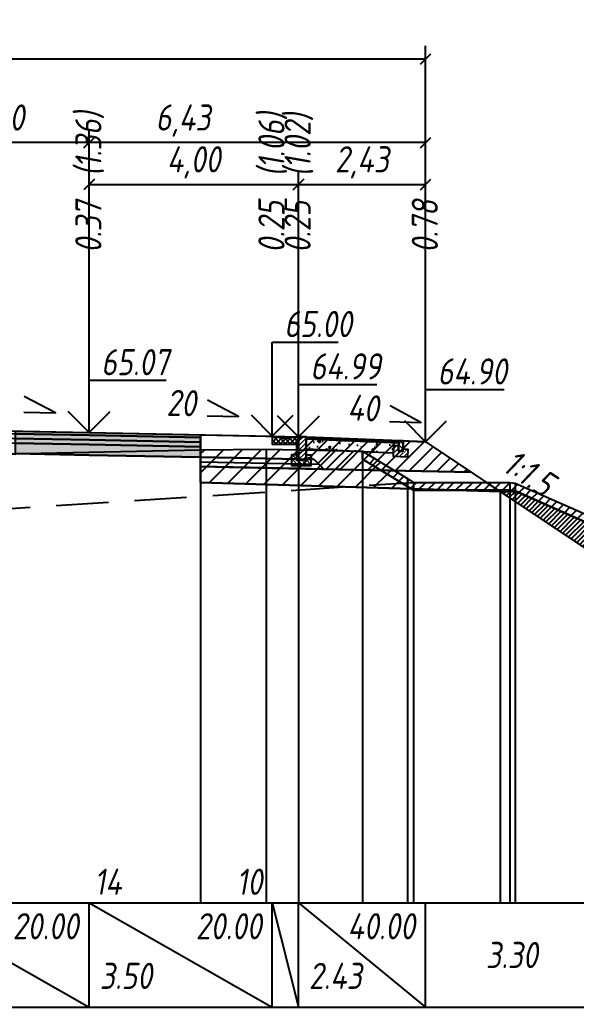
# Model space of a CAD drawing. Extents: x -717 to 1451, y -133302 to 233.
# Drawn here: x -258.2 to -205, y -131359.3 to -131264.8 of the extents above; entities that cross this region are included whole.
import ezdxf
from ezdxf.enums import TextEntityAlignment as Align

# ---------------------------------------------------------------- set-up
doc = ezdxf.new("R2010")
doc.units = 0
doc.linetypes.add('штриховая', pattern=[0.75, 0.5, -0.25])
for name, color, linetype in [('Интерполированный поперечник', 2, 'Continuous'), ('КОД_399', 252, 'Continuous'), ('Код_514', 1, 'Continuous'), ('Контур_0', 7, 'Continuous'), ('Контур_2521', 7, 'Continuous'), ('Контур_2564', 7, 'Continuous'), ('Контур_2660', 7, 'Continuous'), ('Контур_2665', 7, 'Continuous'), ('Контур_400', 7, 'Continuous'), ('Контур_508', 7, 'Continuous'), ('Контур_512', 7, 'Continuous'), ('Контур_513', 7, 'Continuous'), ('Контур_818', 7, 'Continuous'), ('Красный поперечник', 1, 'Continuous'), ('Объём_2501', 7, 'Continuous'), ('Объём_2564', 7, 'Continuous'), ('Объём_2650', 7, 'Continuous'), ('Объём_2660', 7, 'Continuous'), ('Объём_2661', 7, 'Continuous'), ('Объём_2663', 7, 'Continuous'), ('Объём_2665', 7, 'Continuous'), ('Объём_2666', 7, 'Continuous'), ('Объём_2667', 7, 'Continuous'), ('Объём_2668', 7, 'Continuous'), ('Объём_2669', 7, 'Continuous'), ('Объём_2675', 7, 'Continuous'), ('Объём_2753', 7, 'Continuous'), ('Откосы', 7, 'Continuous'), ('Отметки покрытия', 7, 'Continuous'), ('Рабочие отметки', 7, 'Continuous'), ('Рабочие отметки доп.', 7, 'Continuous'), ('Слои выравнивания', 7, 'Continuous'), ('Таблица', 7, 'Continuous'), ('Уклоны проезжей части', 7, 'Continuous'), ('Черный поперечник', 3, 'Continuous')]:
    doc.layers.add(name, color=color, linetype=linetype)
for name, color, linetype, true_color in [('Контур_2540', 2, 'Continuous', 0xffff00), ('Контур_2560', 2, 'Continuous', 0xffff00), ('Контур_2561', 7, 'Continuous', 0xff8040), ('Контур_2562', 3, 'Continuous', 0x00ff00), ('Контур_2563', 7, 'Continuous', 0xff8000), ('Контур_2570', 7, 'Continuous', 0x80ff00), ('Контур_2725', 7, 'Continuous', 0x323232), ('Контур_2736', 4, 'Continuous', 0x00ffff), ('Контур_2737', 4, 'Continuous', 0x00ffff), ('Контур_2738', 4, 'Continuous', 0x00ffff), ('Контур_2739', 4, 'Continuous', 0x00ffff), ('Контур_2745', 7, 'Continuous', 0xa4ffff), ('Контур_2747', 4, 'Continuous', 0x00ffff), ('Контур_2748', 4, 'Continuous', 0x00ffff), ('Контур_2749', 4, 'Continuous', 0x00ffff), ('Контур_2760', 7, 'Continuous', 0x323232), ('Контур_2761', 7, 'Continuous', 0x323232), ('Контур_2762', 7, 'Continuous', 0x323232), ('Контур_2763', 7, 'Continuous', 0x323232), ('Контур_402', 7, 'Continuous', 0xff6464), ('Контур_703', 4, 'Continuous', 0x00ffff), ('Контур_705', 4, 'Continuous', 0x00ffff), ('Объём_2500', 7, 'Continuous', 0xc0c0c0), ('Объём_2520', 7, 'Continuous', 0x80ffff), ('Объём_2540', 2, 'Continuous', 0xffff00), ('Объём_2560', 2, 'Continuous', 0xffff00), ('Объём_2561', 7, 'Continuous', 0xff8040), ('Объём_2562', 3, 'Continuous', 0x00ff00), ('Объём_2563', 7, 'Continuous', 0xff8000), ('Объём_2570', 7, 'Continuous', 0x80ff00), ('Объём_2600', 7, 'Continuous', 0x808000), ('Объём_2620', 2, 'Continuous', 0xffff00), ('Объём_2746', 2, 'Continuous', 0xffff00)]:
    doc.layers.add(name, color=color, linetype=linetype, true_color=true_color)
doc.styles.get("Standard").update_dxf_attribs({"font": 'txt', "height": 2.5})
doc.styles.add('М', font='romand.shx', dxfattribs={"width": 0.8, "oblique": 10, "height": 2.5})
doc.dimstyles.new('ISO-25', dxfattribs={"dimtxt": 2.5, "dimasz": 2.5, "dimexe": 1.25, "dimexo": 0.625, "dimtad": 1, "dimtxsty": 'Standard', "dimcen": 2.5, "dimadec": 0, "dimazin": 0, "dimtfac": 1, "dimtmove": 0, "dimatfit": 3, "dimfxl": 1, "dimarcsym": 0})
pattern_1 = [(45, (-468.8622, 6.7237), (-0.898025612, 0.898025612), [])]

# ---------------------------------------------------------------- blocks, each defined once
blk = doc.blocks.new('_Oblique')
at = {"color": 0, "linetype": 'ByBlock', "lineweight": -2}
blk.add_line((-0.5, -0.5), (0.5, 0.5), dxfattribs=at)
blk = doc.blocks.new('*D2785')
at = {"color": 0, "lineweight": -2, "transparency": 16777216}
for p, q in [((-231.59, -131304.14), (-231.59, -131279.32)), ((-219.429, -131304.627), (-219.429, -131279.32)), ((-231.59, -131280.57), (-219.429, -131280.57))]:
    blk.add_line(p, q, dxfattribs=at)
at = {"layer": 'Defpoints', "color": 0, "transparency": 16777216}
for p in [(-219.429, -131280.57), (-231.59, -131304.765), (-219.429, -131305.252)]:
    blk.add_point(p, dxfattribs=at)
at = {"color": 0, "lineweight": -2, "transparency": 16777216, "rotation": 180}
blk.add_blockref('_Oblique', (-231.59, -131280.57), dxfattribs=at)
at = {"color": 0, "lineweight": -2, "transparency": 16777216}
blk.add_blockref('_Oblique', (-219.429, -131280.57), dxfattribs=at)
at = {"color": 0, "transparency": 16777216, "insert": (-225.51, -131278.457), "char_height": 2.5, "width": 10, "attachment_point": 5, "style": 'М'}
blk.add_mtext('2,43', dxfattribs=at)
blk = doc.blocks.new('*D2787')
at = {"color": 0, "lineweight": -2, "transparency": 16777216}
for p, q in [((-251.59, -131303.74), (-251.59, -131279.32)), ((-231.59, -131304.14), (-231.59, -131279.32)), ((-251.59, -131280.57), (-231.59, -131280.57))]:
    blk.add_line(p, q, dxfattribs=at)
at = {"layer": 'Defpoints', "color": 0, "transparency": 16777216}
for p in [(-231.59, -131280.57), (-251.59, -131304.365), (-231.59, -131304.765)]:
    blk.add_point(p, dxfattribs=at)
at = {"color": 0, "lineweight": -2, "transparency": 16777216, "rotation": 180}
blk.add_blockref('_Oblique', (-251.59, -131280.57), dxfattribs=at)
at = {"color": 0, "lineweight": -2, "transparency": 16777216}
blk.add_blockref('_Oblique', (-231.59, -131280.57), dxfattribs=at)
at = {"color": 0, "transparency": 16777216, "insert": (-241.59, -131278.457), "char_height": 2.5, "width": 9.16667, "attachment_point": 5, "style": 'М'}
blk.add_mtext('4,00', dxfattribs=at)
blk = doc.blocks.new('*D2789')
at = {"color": 0, "lineweight": -2, "transparency": 16777216}
for p, q in [((-269.09, -131303.39), (-269.09, -131275.32)), ((-251.59, -131303.74), (-251.59, -131275.32)), ((-251.59, -131276.57), (-269.09, -131276.57))]:
    blk.add_line(p, q, dxfattribs=at)
at = {"layer": 'Defpoints', "color": 0, "transparency": 16777216}
for p in [(-269.09, -131276.57), (-269.09, -131304.015), (-251.59, -131304.365)]:
    blk.add_point(p, dxfattribs=at)
at = {"color": 0, "lineweight": -2, "transparency": 16777216, "rotation": 180}
blk.add_blockref('_Oblique', (-269.09, -131276.57), dxfattribs=at)
at = {"color": 0, "lineweight": -2, "transparency": 16777216}
blk.add_blockref('_Oblique', (-251.59, -131276.57), dxfattribs=at)
at = {"color": 0, "transparency": 16777216, "insert": (-260.34, -131274.457), "char_height": 2.5, "width": 9.58333, "attachment_point": 5, "style": 'М'}
blk.add_mtext('3,50', dxfattribs=at)
blk = doc.blocks.new('*D2790')
at = {"color": 0, "lineweight": -2, "transparency": 16777216}
for p, q in [((-251.59, -131303.74), (-251.59, -131275.32)), ((-219.429, -131304.627), (-219.429, -131275.32)), ((-219.429, -131276.57), (-251.59, -131276.57))]:
    blk.add_line(p, q, dxfattribs=at)
at = {"layer": 'Defpoints', "color": 0, "transparency": 16777216}
for p in [(-251.59, -131276.57), (-251.59, -131304.365), (-219.429, -131305.252)]:
    blk.add_point(p, dxfattribs=at)
at = {"color": 0, "lineweight": -2, "transparency": 16777216, "rotation": 180}
blk.add_blockref('_Oblique', (-251.59, -131276.57), dxfattribs=at)
at = {"color": 0, "lineweight": -2, "transparency": 16777216}
blk.add_blockref('_Oblique', (-219.429, -131276.57), dxfattribs=at)
at = {"color": 0, "transparency": 16777216, "insert": (-242.61, -131274.457), "char_height": 2.5, "width": 10, "attachment_point": 5, "style": 'М'}
blk.add_mtext('6,43', dxfattribs=at)
blk = doc.blocks.new('*D2792')
at = {"color": 0, "lineweight": -2, "transparency": 16777216}
for p, q in [((-340.654, -131304.07), (-340.654, -131267.32)), ((-219.429, -131304.627), (-219.429, -131267.32)), ((-340.654, -131268.57), (-219.429, -131268.57))]:
    blk.add_line(p, q, dxfattribs=at)
at = {"layer": 'Defpoints', "color": 0, "transparency": 16777216}
for p in [(-219.429, -131268.57), (-340.654, -131304.695), (-219.429, -131305.252)]:
    blk.add_point(p, dxfattribs=at)
at = {"color": 0, "lineweight": -2, "transparency": 16777216, "rotation": 180}
blk.add_blockref('_Oblique', (-340.654, -131268.57), dxfattribs=at)
at = {"color": 0, "lineweight": -2, "transparency": 16777216}
blk.add_blockref('_Oblique', (-219.429, -131268.57), dxfattribs=at)
at = {"color": 0, "transparency": 16777216, "insert": (-280.041, -131266.457), "char_height": 2.5, "width": 12.5, "attachment_point": 5, "style": 'М'}
blk.add_mtext('24,24', dxfattribs=at)
blk = doc.blocks.new('Тротуар1')
at = {"linetype": 'Continuous', "lineweight": 13}
h = blk.add_hatch(dxfattribs=at)
h.set_pattern_fill('ANSI35', scale=5, angle=90)
h.set_pattern_definition([(135, (-1541.6927, -4801.9416), (-0.88388348, -0.88388348), []), (135, (-1541.6927, -4801.0577), (-0.88388348, -0.88388348), [1.5625, -0.3125, 0, -0.3125])])
h.paths.add_polyline_path([(-16.72, -1.24), (-17.72, -1.24), (-17.72, -2.24), (-18.52, -2.24), (-18.52, -1.85), (-19.52, -1.89), (-19.52, -3.24), (-16.72, -3.24)])
h = blk.add_hatch(dxfattribs=at)
h.set_pattern_fill('ANSI35', scale=5)
h.set_pattern_definition([(45, (-1541.6927, -4800.4416), (-0.88388348, 0.88388348), []), (45, (-1540.8088, -4800.4416), (-0.88388348, 0.88388348), [1.5625, -0.3125, 0, -0.3125])])
h.paths.add_polyline_path([(-17.72, -0.24), (-18.52, -0.24), (-18.52, -2.24), (-17.72, -2.24)])
at = {"linetype": 'Continuous'}
h = blk.add_hatch(dxfattribs=at)
h.set_pattern_fill('ANSI31', color=256, scale=15, angle=45, style=0)
h.set_pattern_definition([(90, (-1932.1888, -4954.235), (-1.875, 3e-16), [])])
h.paths.add_polyline_path([(0, 0), (-17.72, -0.24), (-17.71, -0.63), (-11.04, -0.58), (0, -0.4)])
at = {"layer": 'КОД_399'}
h = blk.add_hatch(dxfattribs=at)
h.set_pattern_fill('AR-CONC', scale=0.7, angle=45, style=0)
h.set_pattern_definition([(95, (-1932.189, -4954.235), (3.860864, 3.2396496), [0.525, -5.775]), (40, (-1932.189, -4954.235), (-4.409945, 3.036377), [0.42, -4.62]), (145.45144, (-1931.867, -4953.965), (-0.549081, 6.2760265), [0.4461813, -4.907995]), (91.1842, (-1933.179, -4953.245), (6.101854, 4.4632964), [0.7875, -8.6625]), (141.63564, (-1932.67, -4952.873), (-0.1953, 9.447982), [0.669272, -7.361996]), (36.18416, (-1933.179, -4953.245), (-0.1953, 9.447982), [0.63, -6.93]), (66, (-1932.4363, -4952.9975), (4.947401, 0.9616773), [0.525, -5.775]), (11, (-1932.4363, -4952.9975), (-2.38496, 4.793659), [0.42, -4.62]), (116.45144, (-1932.024, -4952.9174), (2.562441, 5.7553363), [0.4461813, -4.907995]), (82.5, (-1932.1888, -4954.235), (-1.5875523, 1.7079287), [0, -4.564, 0, -4.69, 0, -4.6375]), (52.5, (-1932.1888, -4954.235), (-0.6501106, 3.2543661), [0, -2.674, 0, -4.459, 0, -1.7675]), (12.5, (-1933.2926, -4955.3388), (2.7539272, 2.5306453), [0, -1.75, 0, -5.46, 0, -7.245]), (2.5, (-1933.7876, -4955.8337), (2.3911299, 3.3821186), [0, -2.275, 0, -3.626, 0, -5.145])])
h.paths.add_polyline_path([(0, -0.4), (-17.71, -0.63), (-17.72, -1.24), (-16.71, -1.24), (-16.72, -2.62), (-0.07, -2.41)])
at = {"linetype": 'Continuous'}
blk.add_lwpolyline([(-17.72, -1.24), (-16.72, -1.24), (-16.72, -3.24), (-19.52, -3.24), (-19.52, -1.89), (-18.52, -1.85)], dxfattribs=at)
at = {"color": 7, "lineweight": 30}
for points in [[(-18.52, -0.24), (-18.52, -2.24), (-17.72, -2.24), (-17.72, -0.24), (-18.52, -0.24)], [(-8.6, -0.53), (0, -0.4)]]:
    blk.add_lwpolyline(points, dxfattribs=at)
for points in [[(0, 0), (-17.72, -0.24), (-17.72, -0.63), (0, -0.4)], [(0, -0.4), (-17.71, -0.63), (-17.72, -1.24), (-16.71, -1.24), (-16.72, -2.62), (-0.07, -2.39)]]:
    blk.add_lwpolyline(points, close=True)
blk = doc.blocks.new('БР100.30.18')
at = {"linetype": 'Continuous', "lineweight": 13}
h = blk.add_hatch(dxfattribs=at)
h.set_pattern_fill('ANSI35', scale=5)
h.set_pattern_definition([(45, (-1504.996, -4799.2297), (-0.88388348, 0.88388348), []), (45, (-1504.1121, -4799.2297), (-0.88388348, 0.88388348), [1.5625, -0.3125, 0, -0.3125])])
h.paths.add_polyline_path([(0.3, 3.47), (1.8, 3.47), (1.8, -1.03), (0, -1.03), (0, 1.97)])
h = blk.add_hatch(dxfattribs=at)
h.set_pattern_fill('ANSI35', scale=5, angle=90)
h.set_pattern_definition([(135, (-1504.996, -4800.7297), (-0.88388348, -0.88388348), []), (135, (-1504.996, -4799.8458), (-0.88388348, -0.88388348), [1.5625, -0.3125, 0, -0.3125])])
h.paths.add_polyline_path([(-1, -0.03), (0, -0.03), (0, -1.03), (1.8, -1.03), (1.8, -0.03), (2.8, -0.03), (2.8, -2.03), (-1, -2.03)])
at = {"color": 7, "lineweight": 30}
blk.add_lwpolyline([(1.8, -1.03), (0, -1.03), (0, 1.97), (0.3, 3.47), (1.8, 3.47)], close=True, dxfattribs=at)
at = {"linetype": 'Continuous'}
blk.add_lwpolyline([(0, -0.03), (-1, -0.03), (-1, -2.03), (2.8, -2.03), (2.8, -0.03), (1.8, -0.03)], dxfattribs=at)

msp = doc.modelspace()

# ---------------------------------------------------------------- hatches: boundary and pattern name
h = msp.add_hatch()
h.set_pattern_fill('ANSI37', color=256, scale=0.1)
h.set_pattern_definition([(45, (-232.8404, -131304.90292), (-0.22451, 0.22451), []), (135, (-232.8404, -131304.90292), (-0.22451, -0.22451), [])])
h.paths.add_polyline_path([(-234.09, -131304.653), (-234.09, -131305.406), (-231.737, -131305.406), (-231.59, -131304.703), (-232.84, -131304.903)])
at = {"layer": 'Объём_2563'}
h = msp.add_hatch(dxfattribs=at)
h.set_pattern_fill('ANSI31', color=256, scale=0.3)
h.set_pattern_definition([(45, (-468.8622, 6.72375), (-0.673519209, 0.673519209), [])])
h.paths.add_polyline_path([(-229.172, -131307.801), (-230.09, -131306.883), (-231.59, -131306.853), (-231.59, -131304.703), (-219.429, -131305.189), (-215.089, -131308.083)])
at = {"layer": 'Объём_2570'}
h = msp.add_hatch(dxfattribs=at)
h.set_pattern_fill('ANSI31', color=256, scale=0.2)
h.set_pattern_definition([(45, (-468.8622, 6.72375), (-0.449012806, 0.449012806), [])])
h.paths.add_polyline_path([(-194.151, -131310.331), (-201.692, -131313.108), (-203.025, -131313.484), (-203.642, -131313.085), (-210.866, -131309.883), (-211.397, -131309.822), (-220.604, -131309.825), (-221.166, -131309.458), (-225.451, -131306.834), (-225.451, -131306.084), (-221.166, -131308.708), (-220.604, -131309.075), (-211.397, -131309.072), (-210.866, -131309.133), (-203.642, -131312.335), (-203.025, -131312.734), (-201.692, -131312.358), (-194.151, -131309.581)])
at = {"layer": 'Объём_2600'}
h = msp.add_hatch(dxfattribs=at)
h.set_pattern_fill('ANSI31', color=6, scale=0.4)
h.set_pattern_definition(pattern_1)
h.paths.add_polyline_path([(-225.451, -131306.834), (-221.166, -131309.458), (-220.836, -131309.673), (-240.944, -131309.07), (-240.944, -131305.967), (-234.663, -131305.904), (-225.451, -131306.084)])
h = msp.add_hatch(dxfattribs=at)
h.set_pattern_fill('HONEY', color=5, scale=0.3)
h.set_pattern_definition([(0, (-468.8622, 6.72375), (1.42875, 0.8248891935), [0.9525, -1.905]), (120, (-468.8622, 6.72375), (-1.428749997, 0.824889199), [0.9525, -1.905]), (60, (-468.8622, 6.72375), (3e-09, 1.6497783924), [-1.905, 0.9525])])
h.paths.add_polyline_path([(-220.604, -131309.825), (-220.836, -131309.673), (-215.824, -131309.824)])
h = msp.add_hatch(dxfattribs=at)
h.set_pattern_fill('ANSI31', color=6, scale=0.4)
h.set_pattern_definition(pattern_1)
h.paths.add_polyline_path([(-211.397, -131309.822), (-210.866, -131309.883), (-210.764, -131309.929), (-212.32, -131309.929), (-215.824, -131309.824)])
at = {"layer": 'Объём_2620'}
h = msp.add_hatch(dxfattribs=at)
h.set_pattern_fill('ANSI31', color=2, scale=0.1)
h.set_pattern_definition([(45, (-468.8622, 6.72375), (-0.224506403, 0.224506403), [])])
h.paths.add_polyline_path([(-203.642, -131313.085), (-203.025, -131313.484), (-201.692, -131313.108), (-194.151, -131310.331), (-194.151, -131309.929), (-191.555, -131309.929), (-200.937, -131316.184), (-202.937, -131316.184), (-212.32, -131309.929), (-210.764, -131309.929)])
at = {"layer": 'Слои выравнивания'}
for color, points in [(2, [(-258.632, -131304.162), (-251.59, -131304.303), (-240.944, -131304.516), (-240.944, -131304.766), (-251.59, -131304.553), (-258.632, -131304.412)]), (3, [(-258.632, -131304.412), (-251.59, -131304.553), (-240.944, -131304.766), (-240.944, -131305.216), (-251.59, -131305.003), (-258.632, -131304.862)]), (4, [(-258.632, -131304.862), (-251.59, -131305.003), (-240.944, -131305.216), (-240.944, -131305.666), (-251.59, -131305.453), (-258.632, -131305.312)]), (5, [(-258.632, -131305.312), (-251.59, -131305.453), (-240.944, -131305.666), (-240.944, -131306.666), (-251.59, -131306.453), (-258.632, -131306.312)])]:
    msp.add_hatch(color=color, dxfattribs=at).paths.add_polyline_path(points)

# ---------------------------------------------------------------- linework, layer by layer
msp.add_lwpolyline([(-234.09, -131304.653), (-234.09, -131305.406), (-231.737, -131305.406), (-231.59, -131304.703), (-232.84, -131304.903), (-234.09, -131304.653)])
at = {"layer": 'Интерполированный поперечник', "linetype": 'штриховая', "ltscale": 10, "flags": 128}
msp.add_lwpolyline([(-359.532, -131318.067), (-220.643, -131309.078)], dxfattribs=at)
at = {"layer": 'Код_514'}
for p, q in [((-269.09, -131349.276), (-251.59, -131359.276)), ((-251.59, -131359.276), (-251.59, -131349.276)), ((-251.59, -131349.276), (-234.09, -131359.276)), ((-234.09, -131359.276), (-234.09, -131349.276)), ((-234.09, -131349.276), (-231.59, -131359.276)), ((-231.59, -131359.276), (-231.59, -131349.276)), ((-231.59, -131349.276), (-219.429, -131359.276)), ((-219.429, -131359.276), (-219.429, -131349.276))]:
    msp.add_line(p, q, dxfattribs=at)
at = {"layer": 'Контур_0', "flags": 128}
for points in [[(-240.944, -131304.516), (-231.59, -131304.703), (-231.59, -131306.853), (-240.944, -131306.666), (-240.944, -131304.516), (-240.944, -131304.516)], [(-219.429, -131305.189), (-213.604, -131309.073), (-213.604, -131309.073), (-213.604, -131309.073), (-213.604, -131309.073), (-213.604, -131309.073), (-213.604, -131309.073), (-213.604, -131309.073), (-213.604, -131309.073), (-213.604, -131309.073), (-213.604, -131309.073), (-213.604, -131309.073), (-213.604, -131309.073), (-213.604, -131309.073), (-213.604, -131309.073), (-202.937, -131316.184)], [(-219.429, -131305.189), (-213.604, -131309.073), (-213.604, -131309.073), (-213.604, -131309.073), (-213.604, -131309.073), (-213.604, -131309.073), (-213.604, -131309.073), (-213.604, -131309.073), (-213.604, -131309.073), (-213.604, -131309.073), (-213.604, -131309.073), (-213.604, -131309.073), (-213.604, -131309.073), (-213.604, -131309.073), (-213.604, -131309.073), (-202.937, -131316.184)], [(-231.59, -131307.753), (-240.944, -131307.566), (-240.944, -131306.666), (-230.09, -131306.883), (-229.172, -131307.801), (-231.59, -131307.753), (-231.59, -131307.753)], [(-231.59, -131306.853), (-230.09, -131306.883), (-229.172, -131307.801), (-215.089, -131308.083)]]:
    msp.add_lwpolyline(points, dxfattribs=at)
at = {"layer": 'Контур_2521', "color": 250, "flags": 128}
msp.add_lwpolyline([(-240.944, -131307.116), (-229.631, -131307.342)], dxfattribs=at)
at = {"layer": 'Контур_2540', "flags": 128}
msp.add_lwpolyline([(-234.09, -131307.703), (-215.089, -131308.083), (-212.32, -131309.929), (-240.944, -131309.07), (-240.944, -131307.566), (-234.09, -131307.703), (-234.09, -131307.703)], dxfattribs=at)
at = {"layer": 'Контур_2560', "flags": 128}
msp.add_lwpolyline([(-231.59, -131304.703), (-219.429, -131305.189), (-219.429, -131305.189), (-219.429, -131305.189)], dxfattribs=at)
at = {"layer": 'Контур_2561', "flags": 128}
msp.add_lwpolyline([(-231.59, -131304.703), (-231.59, -131304.703), (-219.429, -131305.189), (-219.429, -131305.189), (-231.59, -131304.703)], dxfattribs=at)
at = {"layer": 'Контур_2562', "flags": 128}
msp.add_lwpolyline([(-219.429, -131305.189), (-219.429, -131305.189), (-219.429, -131305.189), (-219.429, -131305.189), (-219.429, -131305.189)], dxfattribs=at)
at = {"layer": 'Контур_2563', "flags": 128}
msp.add_lwpolyline([(-229.172, -131307.801), (-230.09, -131306.883), (-231.59, -131306.853), (-231.59, -131304.703), (-219.429, -131305.189), (-215.089, -131308.083), (-229.172, -131307.801), (-229.172, -131307.801)], dxfattribs=at)
at = {"layer": 'Контур_2564', "flags": 128}
msp.add_lwpolyline([(-231.59, -131304.703), (-219.429, -131305.189)], dxfattribs=at)
at = {"layer": 'Контур_2570', "flags": 128}
msp.add_lwpolyline([(-326.783, -131307.341), (-321.898, -131307.419), (-297.692, -131306.843), (-291.372, -131306.751), (-278.278, -131306.561), (-260.83, -131306.355), (-240.944, -131305.967), (-234.663, -131305.904), (-225.451, -131306.084), (-225.451, -131306.834), (-221.166, -131309.458), (-220.604, -131309.825), (-220.604, -131309.825), (-211.397, -131309.822), (-210.866, -131309.883), (-203.642, -131313.085)], dxfattribs=at)
at = {"layer": 'Контур_2660', "flags": 128}
msp.add_lwpolyline([(-240.944, -131309.07), (-212.32, -131309.929)], dxfattribs=at)
at = {"layer": 'Контур_2665', "flags": 128}
msp.add_lwpolyline([(-219.429, -131305.189), (-219.429, -131305.189)], dxfattribs=at)
at = {"layer": 'Контур_2725', "flags": 128}
msp.add_lwpolyline([(-321.898, -131307.419), (-313.654, -131307.223), (-297.692, -131306.843), (-291.372, -131306.751), (-278.278, -131306.561), (-269.09, -131306.453), (-261.245, -131306.36), (-260.83, -131306.368), (-259.898, -131306.387), (-259.898, -131306.337), (-258.632, -131306.362), (-258.632, -131306.312), (-251.59, -131306.453), (-240.944, -131306.666)], dxfattribs=at)
at = {"layer": 'Контур_2736', "flags": 128}
for points in [[(-219.429, -131305.189), (-213.604, -131309.073)], [(-213.604, -131309.073), (-202.937, -131316.184)]]:
    msp.add_lwpolyline(points, dxfattribs=at)
at = {"layer": 'Контур_2737', "flags": 128}
msp.add_lwpolyline([(-213.604, -131309.073), (-213.604, -131309.073)], dxfattribs=at)
at = {"layer": 'Контур_2738', "flags": 128}
msp.add_lwpolyline([(-213.604, -131309.073), (-213.604, -131309.073)], dxfattribs=at)
at = {"layer": 'Контур_2739', "flags": 128}
msp.add_lwpolyline([(-213.604, -131309.073), (-213.604, -131309.073)], dxfattribs=at)
at = {"layer": 'Контур_2745', "flags": 128}
msp.add_lwpolyline([(-213.604, -131309.073), (-213.604, -131309.073)], dxfattribs=at)
msp.add_lwpolyline([(-213.604, -131309.073), (-213.604, -131309.073)], dxfattribs=at)
msp.add_lwpolyline([(-213.604, -131309.073), (-213.604, -131309.073)], dxfattribs=at)
msp.add_lwpolyline([(-213.604, -131309.073), (-213.604, -131309.073)], dxfattribs=at)
msp.add_lwpolyline([(-213.604, -131309.073), (-213.604, -131309.073)], dxfattribs=at)
msp.add_lwpolyline([(-213.604, -131309.073), (-213.604, -131309.073)], dxfattribs=at)
at = {"layer": 'Контур_2747', "flags": 128}
msp.add_lwpolyline([(-213.604, -131309.073), (-213.604, -131309.073)], dxfattribs=at)
at = {"layer": 'Контур_2748', "flags": 128}
msp.add_lwpolyline([(-213.604, -131309.073), (-213.604, -131309.073)], dxfattribs=at)
at = {"layer": 'Контур_2749', "flags": 128}
msp.add_lwpolyline([(-213.604, -131309.073), (-213.604, -131309.073)], dxfattribs=at)
at = {"layer": 'Контур_2760', "flags": 128}
msp.add_lwpolyline([(-321.898, -131304.118), (-313.654, -131303.953), (-297.692, -131303.634), (-291.372, -131303.507), (-278.278, -131303.769), (-269.09, -131303.953), (-261.245, -131304.11), (-260.83, -131304.118), (-259.898, -131304.137), (-258.632, -131304.162), (-251.59, -131304.303), (-240.944, -131304.516)], dxfattribs=at)
at = {"layer": 'Контур_2761', "flags": 128}
msp.add_lwpolyline([(-321.898, -131304.368), (-313.654, -131304.203), (-297.692, -131303.884), (-291.372, -131303.757), (-278.278, -131304.019), (-269.09, -131304.203), (-261.245, -131304.36), (-260.83, -131304.368), (-259.898, -131304.387), (-258.632, -131304.412), (-251.59, -131304.553), (-240.944, -131304.766)], dxfattribs=at)
at = {"layer": 'Контур_2762', "flags": 128}
msp.add_lwpolyline([(-321.898, -131304.818), (-313.654, -131304.653), (-297.692, -131304.334), (-291.372, -131304.207), (-278.278, -131304.469), (-269.09, -131304.653), (-261.245, -131304.81), (-260.83, -131304.818), (-259.898, -131304.837), (-258.632, -131304.862), (-251.59, -131305.003), (-240.944, -131305.216)], dxfattribs=at)
at = {"layer": 'Контур_2763', "flags": 128}
msp.add_lwpolyline([(-321.898, -131305.268), (-313.654, -131305.103), (-297.692, -131304.784), (-291.372, -131304.657), (-278.278, -131304.919), (-269.09, -131305.103), (-261.245, -131305.26), (-260.83, -131305.268), (-259.898, -131305.287), (-258.632, -131305.312), (-251.59, -131305.453), (-240.944, -131305.666)], dxfattribs=at)
at = {"layer": 'Контур_400', "flags": 128}
msp.add_lwpolyline([(-291.372, -131303.507), (-269.09, -131303.953), (-251.59, -131304.303), (-251.59, -131304.303), (-251.59, -131304.303), (-251.59, -131304.303), (-234.09, -131304.653), (-234.09, -131304.653), (-231.59, -131304.703)], dxfattribs=at)
at = {"layer": 'Контур_402', "flags": 128}
msp.add_lwpolyline([(-347.569, -131309.243), (-321.898, -131308.473), (-321.898, -131307.419), (-297.692, -131306.843), (-291.372, -131306.751), (-278.278, -131306.561), (-261.245, -131306.36), (-259.898, -131306.387), (-259.898, -131306.337), (-258.632, -131306.362), (-258.632, -131306.312), (-240.944, -131306.666), (-240.944, -131309.07), (-212.32, -131309.929)], dxfattribs=at)
at = {"layer": 'Контур_508', "flags": 128}
msp.add_lwpolyline([(-363.862, -131318.475), (-363.64, -131318.624), (-361.64, -131318.624), (-347.569, -131309.243), (-321.898, -131308.473), (-321.898, -131307.419), (-297.692, -131306.843), (-291.372, -131306.751), (-278.278, -131306.561), (-261.245, -131306.36), (-259.898, -131306.387), (-259.898, -131306.337), (-258.632, -131306.362), (-258.632, -131306.312), (-240.944, -131306.666), (-240.944, -131309.07), (-212.32, -131309.929), (-202.937, -131316.184), (-200.937, -131316.184), (-191.087, -131309.617)], dxfattribs=at)
at = {"layer": 'Контур_512', "flags": 128}
msp.add_lwpolyline([(-240.944, -131309.07), (-212.32, -131309.929), (-202.937, -131316.184), (-200.937, -131316.184), (-191.087, -131309.617)], dxfattribs=at)
at = {"layer": 'Контур_513', "flags": 128}
msp.add_lwpolyline([(-363.862, -131318.475), (-363.64, -131318.624), (-361.64, -131318.624), (-347.569, -131309.243), (-321.898, -131308.473), (-321.898, -131307.419), (-297.692, -131306.843), (-291.372, -131306.751), (-278.278, -131306.561), (-261.245, -131306.36), (-259.898, -131306.387), (-259.898, -131306.337), (-258.632, -131306.362), (-258.632, -131306.312), (-240.944, -131306.666), (-240.944, -131309.07), (-212.32, -131309.929), (-202.937, -131316.184), (-200.937, -131316.184), (-191.087, -131309.617)], dxfattribs=at)
at = {"layer": 'Контур_703', "flags": 128}
msp.add_lwpolyline([(-219.429, -131305.189), (-213.604, -131309.073)], dxfattribs=at)
at = {"layer": 'Контур_705', "flags": 128}
msp.add_lwpolyline([(-213.604, -131309.073), (-213.604, -131309.073)], dxfattribs=at)
at = {"layer": 'Контур_818', "flags": 128}
msp.add_lwpolyline([(-326.783, -131307.341), (-321.898, -131307.419), (-297.692, -131306.843), (-291.372, -131306.751), (-278.278, -131306.561), (-260.83, -131306.355), (-240.944, -131305.967), (-234.663, -131305.904), (-225.451, -131306.084), (-225.451, -131306.834), (-221.166, -131309.458), (-220.604, -131309.825), (-220.604, -131309.825), (-211.397, -131309.822), (-210.866, -131309.883), (-203.642, -131313.085)], dxfattribs=at)
at = {"layer": 'Красный поперечник'}
for p, q in [((-269.09, -131303.953), (-251.59, -131304.303)), ((-251.59, -131304.303), (-234.09, -131304.653)), ((-234.09, -131304.653), (-231.59, -131304.703)), ((-231.59, -131304.703), (-219.429, -131305.189)), ((-219.429, -131305.189), (-202.937, -131316.184)), ((-240.944, -131309.07), (-240.944, -131349.276)), ((-212.32, -131309.929), (-212.32, -131349.276))]:
    msp.add_line(p, q, dxfattribs=at)
at = {"layer": 'Объём_2500', "flags": 128}
msp.add_lwpolyline([(-240.944, -131304.516), (-231.59, -131304.703), (-231.59, -131306.853), (-240.944, -131306.666), (-240.944, -131304.516), (-240.944, -131304.516)], dxfattribs=at)
msp.add_lwpolyline([(-240.944, -131304.516), (-231.59, -131304.703), (-231.59, -131306.853), (-240.944, -131306.666), (-240.944, -131304.516), (-240.944, -131304.516)], dxfattribs=at)
at = {"layer": 'Объём_2501', "flags": 128}
for points in [[(-291.372, -131303.507), (-269.09, -131303.953), (-251.59, -131304.303), (-251.59, -131304.303), (-251.59, -131304.303), (-251.59, -131304.303), (-234.09, -131304.653), (-234.09, -131304.653), (-231.59, -131304.703)], [(-251.59, -131304.303), (-234.09, -131304.653), (-234.09, -131304.653), (-231.59, -131304.703)]]:
    msp.add_lwpolyline(points, dxfattribs=at)
at = {"layer": 'Объём_2520', "color": 250, "flags": 128}
msp.add_lwpolyline([(-231.59, -131307.753), (-240.944, -131307.566), (-240.944, -131306.666), (-230.09, -131306.883), (-229.172, -131307.801), (-231.59, -131307.753), (-231.59, -131307.753)], dxfattribs=at)
msp.add_lwpolyline([(-231.59, -131307.753), (-240.944, -131307.566), (-240.944, -131306.666), (-230.09, -131306.883), (-229.172, -131307.801), (-231.59, -131307.753), (-231.59, -131307.753)], dxfattribs=at)
at = {"layer": 'Объём_2540', "flags": 128}
msp.add_lwpolyline([(-234.09, -131307.703), (-215.089, -131308.083), (-212.32, -131309.929), (-240.944, -131309.07), (-240.944, -131307.566), (-234.09, -131307.703), (-234.09, -131307.703)], dxfattribs=at)
msp.add_lwpolyline([(-234.09, -131307.703), (-215.089, -131308.083), (-212.32, -131309.929), (-240.944, -131309.07), (-240.944, -131307.566), (-234.09, -131307.703), (-234.09, -131307.703)], dxfattribs=at)
at = {"layer": 'Объём_2560', "flags": 128}
msp.add_lwpolyline([(-231.59, -131304.703), (-219.429, -131305.189), (-219.429, -131305.189), (-219.429, -131305.189)], dxfattribs=at)
msp.add_lwpolyline([(-231.59, -131304.703), (-219.429, -131305.189), (-219.429, -131305.189), (-219.429, -131305.189)], dxfattribs=at)
at = {"layer": 'Объём_2561', "flags": 128}
msp.add_lwpolyline([(-231.59, -131304.703), (-231.59, -131304.703), (-219.429, -131305.189), (-219.429, -131305.189), (-231.59, -131304.703)], dxfattribs=at)
msp.add_lwpolyline([(-231.59, -131304.703), (-231.59, -131304.703), (-219.429, -131305.189), (-219.429, -131305.189), (-231.59, -131304.703)], dxfattribs=at)
at = {"layer": 'Объём_2562', "flags": 128}
msp.add_lwpolyline([(-219.429, -131305.189), (-219.429, -131305.189), (-219.429, -131305.189), (-219.429, -131305.189), (-219.429, -131305.189)], dxfattribs=at)
msp.add_lwpolyline([(-219.429, -131305.189), (-219.429, -131305.189), (-219.429, -131305.189), (-219.429, -131305.189), (-219.429, -131305.189)], dxfattribs=at)
at = {"layer": 'Объём_2563', "color": 250, "flags": 128}
msp.add_lwpolyline([(-229.172, -131307.801), (-230.09, -131306.883), (-231.59, -131306.853), (-231.59, -131304.703), (-219.429, -131305.189), (-215.089, -131308.083), (-229.172, -131307.801), (-229.172, -131307.801)], dxfattribs=at)
msp.add_lwpolyline([(-229.172, -131307.801), (-230.09, -131306.883), (-231.59, -131306.853), (-231.59, -131304.703), (-219.429, -131305.189), (-215.089, -131308.083), (-229.172, -131307.801), (-229.172, -131307.801)], dxfattribs=at)
at = {"layer": 'Объём_2564', "flags": 128}
msp.add_lwpolyline([(-231.59, -131304.703), (-219.429, -131305.189)], dxfattribs=at)
msp.add_lwpolyline([(-231.59, -131304.703), (-219.429, -131305.189)], dxfattribs=at)
at = {"layer": 'Объём_2570', "flags": 128}
msp.add_lwpolyline([(-194.151, -131310.331), (-201.692, -131313.108), (-203.025, -131313.484), (-203.642, -131313.085), (-210.866, -131309.883), (-211.397, -131309.822), (-220.604, -131309.825), (-221.166, -131309.458), (-225.451, -131306.834), (-225.451, -131306.084), (-221.166, -131308.708), (-220.604, -131309.075), (-211.397, -131309.072), (-210.866, -131309.133), (-203.642, -131312.335), (-203.025, -131312.734), (-201.692, -131312.358), (-194.151, -131309.581), (-194.151, -131310.331), (-194.151, -131310.331)], dxfattribs=at)
msp.add_lwpolyline([(-194.151, -131310.331), (-201.692, -131313.108), (-203.025, -131313.484), (-203.642, -131313.085), (-210.866, -131309.883), (-211.397, -131309.822), (-220.604, -131309.825), (-221.166, -131309.458), (-225.451, -131306.834), (-225.451, -131306.084), (-221.166, -131308.708), (-220.604, -131309.075), (-211.397, -131309.072), (-210.866, -131309.133), (-203.642, -131312.335), (-203.025, -131312.734), (-201.692, -131312.358), (-194.151, -131309.581), (-194.151, -131310.331), (-194.151, -131310.331)], dxfattribs=at)
at = {"layer": 'Объём_2600', "color": 5, "flags": 128}
msp.add_lwpolyline([(-220.604, -131309.825), (-220.836, -131309.673), (-215.824, -131309.824), (-220.604, -131309.825), (-220.604, -131309.825)], dxfattribs=at)
msp.add_lwpolyline([(-220.604, -131309.825), (-220.836, -131309.673), (-215.824, -131309.824), (-220.604, -131309.825), (-220.604, -131309.825)], dxfattribs=at)
at = {"layer": 'Объём_2620', "flags": 128}
msp.add_lwpolyline([(-203.642, -131313.085), (-203.025, -131313.484), (-201.692, -131313.108), (-194.151, -131310.331), (-194.151, -131309.929), (-191.555, -131309.929), (-200.937, -131316.184), (-202.937, -131316.184), (-212.32, -131309.929), (-210.764, -131309.929), (-203.642, -131313.085), (-203.642, -131313.085)], dxfattribs=at)
msp.add_lwpolyline([(-203.642, -131313.085), (-203.025, -131313.484), (-201.692, -131313.108), (-194.151, -131310.331), (-194.151, -131309.929), (-191.555, -131309.929), (-200.937, -131316.184), (-202.937, -131316.184), (-212.32, -131309.929), (-210.764, -131309.929), (-203.642, -131313.085), (-203.642, -131313.085)], dxfattribs=at)
at = {"layer": 'Объём_2650', "color": 6, "flags": 128}
for points in [[(-225.451, -131306.834), (-221.166, -131309.458), (-220.836, -131309.673), (-240.944, -131309.07), (-240.944, -131305.967), (-234.663, -131305.904), (-225.451, -131306.084), (-225.451, -131306.834), (-225.451, -131306.834)], [(-225.451, -131306.834), (-221.166, -131309.458), (-220.836, -131309.673), (-240.944, -131309.07), (-240.944, -131305.967), (-234.663, -131305.904), (-225.451, -131306.084), (-225.451, -131306.834), (-225.451, -131306.834)], [(-211.397, -131309.822), (-210.866, -131309.883), (-210.764, -131309.929), (-212.32, -131309.929), (-215.824, -131309.824), (-211.397, -131309.822), (-211.397, -131309.822)], [(-211.397, -131309.822), (-210.866, -131309.883), (-210.764, -131309.929), (-212.32, -131309.929), (-215.824, -131309.824), (-211.397, -131309.822), (-211.397, -131309.822)]]:
    msp.add_lwpolyline(points, dxfattribs=at)
at = {"layer": 'Объём_2660', "flags": 128}
msp.add_lwpolyline([(-240.944, -131309.07), (-212.32, -131309.929)], dxfattribs=at)
msp.add_lwpolyline([(-240.944, -131309.07), (-212.32, -131309.929)], dxfattribs=at)
at = {"layer": 'Объём_2661', "flags": 128}
msp.add_lwpolyline([(-219.429, -131305.189), (-213.604, -131309.073), (-212.32, -131309.929)], dxfattribs=at)
msp.add_lwpolyline([(-219.429, -131305.189), (-213.604, -131309.073), (-212.32, -131309.929)], dxfattribs=at)
at = {"layer": 'Объём_2663', "flags": 128}
msp.add_lwpolyline([(-212.32, -131309.929), (-202.937, -131316.184)], dxfattribs=at)
msp.add_lwpolyline([(-212.32, -131309.929), (-202.937, -131316.184)], dxfattribs=at)
at = {"layer": 'Объём_2665', "flags": 128}
msp.add_lwpolyline([(-219.429, -131305.189), (-219.429, -131305.189)], dxfattribs=at)
msp.add_lwpolyline([(-219.429, -131305.189), (-219.429, -131305.189)], dxfattribs=at)
at = {"layer": 'Объём_2666', "flags": 128}
for points in [[(-219.429, -131305.189), (-213.604, -131309.073)], [(-219.429, -131305.189), (-213.604, -131309.073)], [(-213.604, -131309.073), (-212.32, -131309.929)], [(-213.604, -131309.073), (-212.32, -131309.929)]]:
    msp.add_lwpolyline(points, dxfattribs=at)
at = {"layer": 'Объём_2667', "flags": 128}
msp.add_lwpolyline([(-213.604, -131309.073), (-213.604, -131309.073)], dxfattribs=at)
msp.add_lwpolyline([(-213.604, -131309.073), (-213.604, -131309.073)], dxfattribs=at)
at = {"layer": 'Объём_2668', "flags": 128}
msp.add_lwpolyline([(-213.604, -131309.073), (-213.604, -131309.073)], dxfattribs=at)
msp.add_lwpolyline([(-213.604, -131309.073), (-213.604, -131309.073)], dxfattribs=at)
at = {"layer": 'Объём_2669', "flags": 128}
msp.add_lwpolyline([(-213.604, -131309.073), (-213.604, -131309.073)], dxfattribs=at)
msp.add_lwpolyline([(-213.604, -131309.073), (-213.604, -131309.073)], dxfattribs=at)
at = {"layer": 'Объём_2675', "flags": 128}
msp.add_lwpolyline([(-213.604, -131309.073), (-213.604, -131309.073)], dxfattribs=at)
msp.add_lwpolyline([(-213.604, -131309.073), (-213.604, -131309.073)], dxfattribs=at)
msp.add_lwpolyline([(-213.604, -131309.073), (-213.604, -131309.073)], dxfattribs=at)
msp.add_lwpolyline([(-213.604, -131309.073), (-213.604, -131309.073)], dxfattribs=at)
msp.add_lwpolyline([(-213.604, -131309.073), (-213.604, -131309.073)], dxfattribs=at)
msp.add_lwpolyline([(-213.604, -131309.073), (-213.604, -131309.073)], dxfattribs=at)
msp.add_lwpolyline([(-213.604, -131309.073), (-213.604, -131309.073)], dxfattribs=at)
msp.add_lwpolyline([(-213.604, -131309.073), (-213.604, -131309.073)], dxfattribs=at)
msp.add_lwpolyline([(-213.604, -131309.073), (-213.604, -131309.073)], dxfattribs=at)
msp.add_lwpolyline([(-213.604, -131309.073), (-213.604, -131309.073)], dxfattribs=at)
msp.add_lwpolyline([(-213.604, -131309.073), (-213.604, -131309.073)], dxfattribs=at)
msp.add_lwpolyline([(-213.604, -131309.073), (-213.604, -131309.073)], dxfattribs=at)
at = {"layer": 'Объём_2746', "flags": 128}
for points in [[(-240.944, -131309.07), (-240.944, -131305.967), (-234.663, -131305.904), (-225.451, -131306.084), (-225.451, -131306.834), (-221.166, -131309.458), (-220.836, -131309.673), (-240.944, -131309.07), (-240.944, -131309.07)], [(-240.944, -131309.07), (-240.944, -131305.967), (-234.663, -131305.904), (-225.451, -131306.084), (-225.451, -131306.834), (-221.166, -131309.458), (-220.836, -131309.673), (-240.944, -131309.07), (-240.944, -131309.07)], [(-212.32, -131309.929), (-215.824, -131309.824), (-212.479, -131309.823), (-212.32, -131309.929), (-212.32, -131309.929)], [(-212.32, -131309.929), (-215.824, -131309.824), (-212.479, -131309.823), (-212.32, -131309.929), (-212.32, -131309.929)]]:
    msp.add_lwpolyline(points, dxfattribs=at)
at = {"layer": 'Объём_2753', "flags": 128}
msp.add_lwpolyline([(-240.944, -131304.516), (-240.944, -131304.516)], dxfattribs=at)
msp.add_lwpolyline([(-240.944, -131304.516), (-240.944, -131304.516)], dxfattribs=at)
at = {"layer": 'Откосы', "color": 1, "flags": 128}
for points in [[(-257.827, -131302.361), (-254.828, -131302.421), (-257.797, -131300.861)], [(-240.327, -131302.711), (-237.328, -131302.771), (-240.297, -131301.211)], [(-222.878, -131303.231), (-219.88, -131303.351), (-222.818, -131301.732)]]:
    msp.add_lwpolyline(points, dxfattribs=at)
at = {"layer": 'Отметки покрытия', "color": 1}
for p, q in [((-234.09, -131304.653), (-234.09, -131295.653)), ((-234.09, -131295.653), (-227.79, -131295.653)), ((-251.59, -131304.303), (-251.59, -131299.303)), ((-251.59, -131299.303), (-244.24, -131299.303)), ((-231.59, -131304.703), (-231.59, -131299.703)), ((-231.59, -131299.703), (-224.09, -131299.703)), ((-219.429, -131305.189), (-219.429, -131300.189)), ((-219.429, -131300.189), (-211.929, -131300.189)), ((-251.59, -131304.303), (-253.59, -131302.303)), ((-251.59, -131304.303), (-249.59, -131302.303)), ((-234.09, -131304.653), (-236.09, -131302.653)), ((-234.09, -131304.653), (-232.09, -131302.653)), ((-231.59, -131304.703), (-233.59, -131302.703)), ((-231.59, -131304.703), (-229.59, -131302.703)), ((-219.429, -131305.189), (-221.429, -131303.189)), ((-219.429, -131305.189), (-217.429, -131303.189))]:
    msp.add_line(p, q, dxfattribs=at)
at = {"layer": 'Слои выравнивания'}
for p, q in [((-240.944, -131304.516), (-240.944, -131349.276)), ((-231.59, -131304.703), (-231.59, -131349.276))]:
    msp.add_line(p, q, dxfattribs=at)
at = {"layer": 'Слои выравнивания', "color": 2, "flags": 128}
msp.add_lwpolyline([(-258.632, -131304.162), (-251.59, -131304.303), (-240.944, -131304.516), (-240.944, -131304.766), (-251.59, -131304.553), (-258.632, -131304.412)], close=True, dxfattribs=at)
at = {"layer": 'Слои выравнивания', "color": 3, "flags": 128}
msp.add_lwpolyline([(-258.632, -131304.412), (-251.59, -131304.553), (-240.944, -131304.766), (-240.944, -131305.216), (-251.59, -131305.003), (-258.632, -131304.862)], close=True, dxfattribs=at)
at = {"layer": 'Слои выравнивания', "color": 4, "flags": 128}
msp.add_lwpolyline([(-258.632, -131304.862), (-251.59, -131305.003), (-240.944, -131305.216), (-240.944, -131305.666), (-251.59, -131305.453), (-258.632, -131305.312)], close=True, dxfattribs=at)
at = {"layer": 'Слои выравнивания', "color": 5, "flags": 128}
msp.add_lwpolyline([(-258.632, -131305.312), (-251.59, -131305.453), (-240.944, -131305.666), (-240.944, -131306.666), (-251.59, -131306.453), (-258.632, -131306.312)], close=True, dxfattribs=at)
at = {"layer": 'Таблица'}
for p, q in [((-388.862, -131349.276), (-166.087, -131349.276)), ((-388.862, -131359.276), (-166.087, -131359.276))]:
    msp.add_line(p, q, dxfattribs=at)
at = {"layer": 'Черный поперечник', "color": 7}
for p, q in [((-240.944, -131305.967), (-240.944, -131349.276)), ((-234.663, -131305.904), (-234.663, -131349.276)), ((-225.451, -131306.084), (-225.451, -131349.276)), ((-221.166, -131308.708), (-221.166, -131349.276)), ((-220.604, -131309.075), (-220.604, -131349.276)), ((-211.397, -131309.072), (-211.397, -131349.276)), ((-210.866, -131309.133), (-210.866, -131349.276))]:
    msp.add_line(p, q, dxfattribs=at)
at = {"layer": 'Черный поперечник', "flags": 128}
msp.add_lwpolyline([(-326.783, -131307.341), (-321.898, -131307.419), (-297.692, -131306.843), (-291.372, -131306.751), (-278.278, -131306.561), (-260.83, -131306.355), (-240.944, -131305.967), (-234.663, -131305.904), (-225.451, -131306.084), (-221.166, -131308.708), (-220.604, -131309.075), (-211.397, -131309.072), (-210.866, -131309.133), (-203.642, -131312.335)], dxfattribs=at)

# ---------------------------------------------------------------- block references
at = {"lineweight": 18, "xscale": 0.5, "yscale": 0.5, "zscale": 0.5, "rotation": 359.545540857813}
msp.add_blockref('БР100.30.18', (-231.754, -131306.435), dxfattribs=at)
at = {"xscale": -0.4999999999999975, "yscale": 0.4999999999999988, "zscale": 0.4999999999999988, "rotation": 358.3177184572404}
msp.add_blockref('Тротуар1', (-230.84, -131304.709), dxfattribs=at)

# ---------------------------------------------------------------- texts
at = {"layer": 'Код_514', "style": 'М', "oblique": 10, "width": 0.8}
for s, p in [('20.00', (-252.59, -131350.276)), ('20.00', (-235.09, -131350.276)), ('40.00', (-220.429, -131350.276))]:
    msp.add_text(s, height=2.5, dxfattribs=at).set_placement(p, align=Align.TOP_RIGHT)
msp.add_text('3.30', height=2.5, dxfattribs=at).set_placement((-211.183, -131354.276), align=Align.MIDDLE_CENTER)
for s, p in [('3.50', (-250.59, -131358.276)), ('2.43', (-230.59, -131358.276))]:
    msp.add_text(s, height=2.5, dxfattribs=at).set_placement(p, align=Align.BOTTOM_LEFT)
at = {"layer": 'Отметки покрытия', "color": 1, "style": 'М', "oblique": 10, "width": 0.8}
for s, p in [('65.00', (-232.949, -131295.922)), ('65.07', (-250.449, -131299.572)), ('64.99', (-230.449, -131299.972)), ('64.90', (-218.288, -131300.458))]:
    msp.add_text(s, height=2.5, dxfattribs=at).set_placement(p, align=Align.BOTTOM_LEFT)
at = {"layer": 'Рабочие отметки', "color": 1, "style": 'М', "oblique": 10, "width": 0.8}
for s, p in [('0.37', (-251.668, -131287.103)), ('0.25', (-234.168, -131287.103)), ('0.25', (-231.668, -131287.103)), ('0.78', (-219.507, -131287.103))]:
    msp.add_text(s, height=2.5, rotation=90, dxfattribs=at).set_placement(p, align=Align.MIDDLE_LEFT)
at = {"layer": 'Рабочие отметки доп.', "color": 1, "style": 'М', "oblique": 10, "width": 0.8}
for s, p in [('(1.36)', (-251.668, -131279.753)), ('(1.06)', (-234.168, -131279.803)), ('(1.02)', (-231.668, -131279.803))]:
    msp.add_text(s, height=2.5, rotation=90, dxfattribs=at).set_placement(p, align=Align.MIDDLE_LEFT)
at = {"layer": 'Слои выравнивания', "style": 'М', "oblique": 10, "width": 0.8}
for s, p in [('14', (-249.788, -131349.276)), ('10', (-236.267, -131349.276))]:
    msp.add_text(s, height=2.5, dxfattribs=at).set_placement(p, align=Align.BOTTOM_CENTER)
at = {"layer": 'Уклоны проезжей части', "color": 1, "style": 'М', "oblique": 10, "width": 0.8}
for s, rotation, p in [('20', 358.85423, (-242.82, -131303.478)), ('40', 357.70938, (-225.47, -131303.947)), ('1:1.5', 326.30994, (-210.628, -131309.855))]:
    msp.add_text(s, height=2.5, rotation=rotation, dxfattribs=at).set_placement(p, align=Align.BOTTOM_CENTER)

# ---------------------------------------------------------------- dimensions: what is measured, and where the dimension line sits
at = {"color": 5}
for base, p1, p2, picture, middle in [((-219.429, -131268.5698), (-340.6539, -131304.6954), (-219.429, -131305.2519), '*D2792', (-280.0414, -131266.4567)), ((-231.59, -131280.57), (-251.59, -131304.365), (-231.59, -131304.765), '*D2787', (-241.59, -131278.457)), ((-219.429, -131280.57), (-231.59, -131304.765), (-219.429, -131305.252), '*D2785', (-225.51, -131278.457))]:
    dim = msp.add_linear_dim(base=base, p1=p1, p2=p2, angle=180, dimstyle='ISO-25', override={"dimasz": 1, "dimlfac": 0.2, "dimzin": 0, "dimtxsty": 'М', "dimblk1": 'Oblique', "dimblk2": 'Oblique', "dimsah": 1}, dxfattribs=at)
    dim.commit()
    dim.dimension.update_dxf_attribs({"geometry": picture, "text_midpoint": middle})
dim = msp.add_linear_dim(base=(-269.09, -131276.57), p1=(-251.59, -131304.365), p2=(-269.09, -131304.015), dimstyle='ISO-25', override={"dimasz": 1, "dimlfac": 0.2, "dimzin": 0, "dimtxsty": 'М', "dimblk1": 'Oblique', "dimblk2": 'Oblique', "dimsah": 1}, dxfattribs=at)
dim.commit()
dim.dimension.update_dxf_attribs({"geometry": '*D2789', "text_midpoint": (-260.34, -131274.457)})
dim = msp.add_linear_dim(base=(-251.59, -131276.57), p1=(-219.429, -131305.252), p2=(-251.59, -131304.365), dimstyle='ISO-25', override={"dimasz": 1, "dimlfac": 0.2, "dimzin": 0, "dimtxsty": 'М', "dimblk1": 'Oblique', "dimblk2": 'Oblique', "dimsah": 1}, dxfattribs=at)
dim.commit()
dim.dimension.update_dxf_attribs({"geometry": '*D2790', "text_midpoint": (-242.61, -131276.57), "dimtype": 160})

doc.saveas('drawing.dxf')
